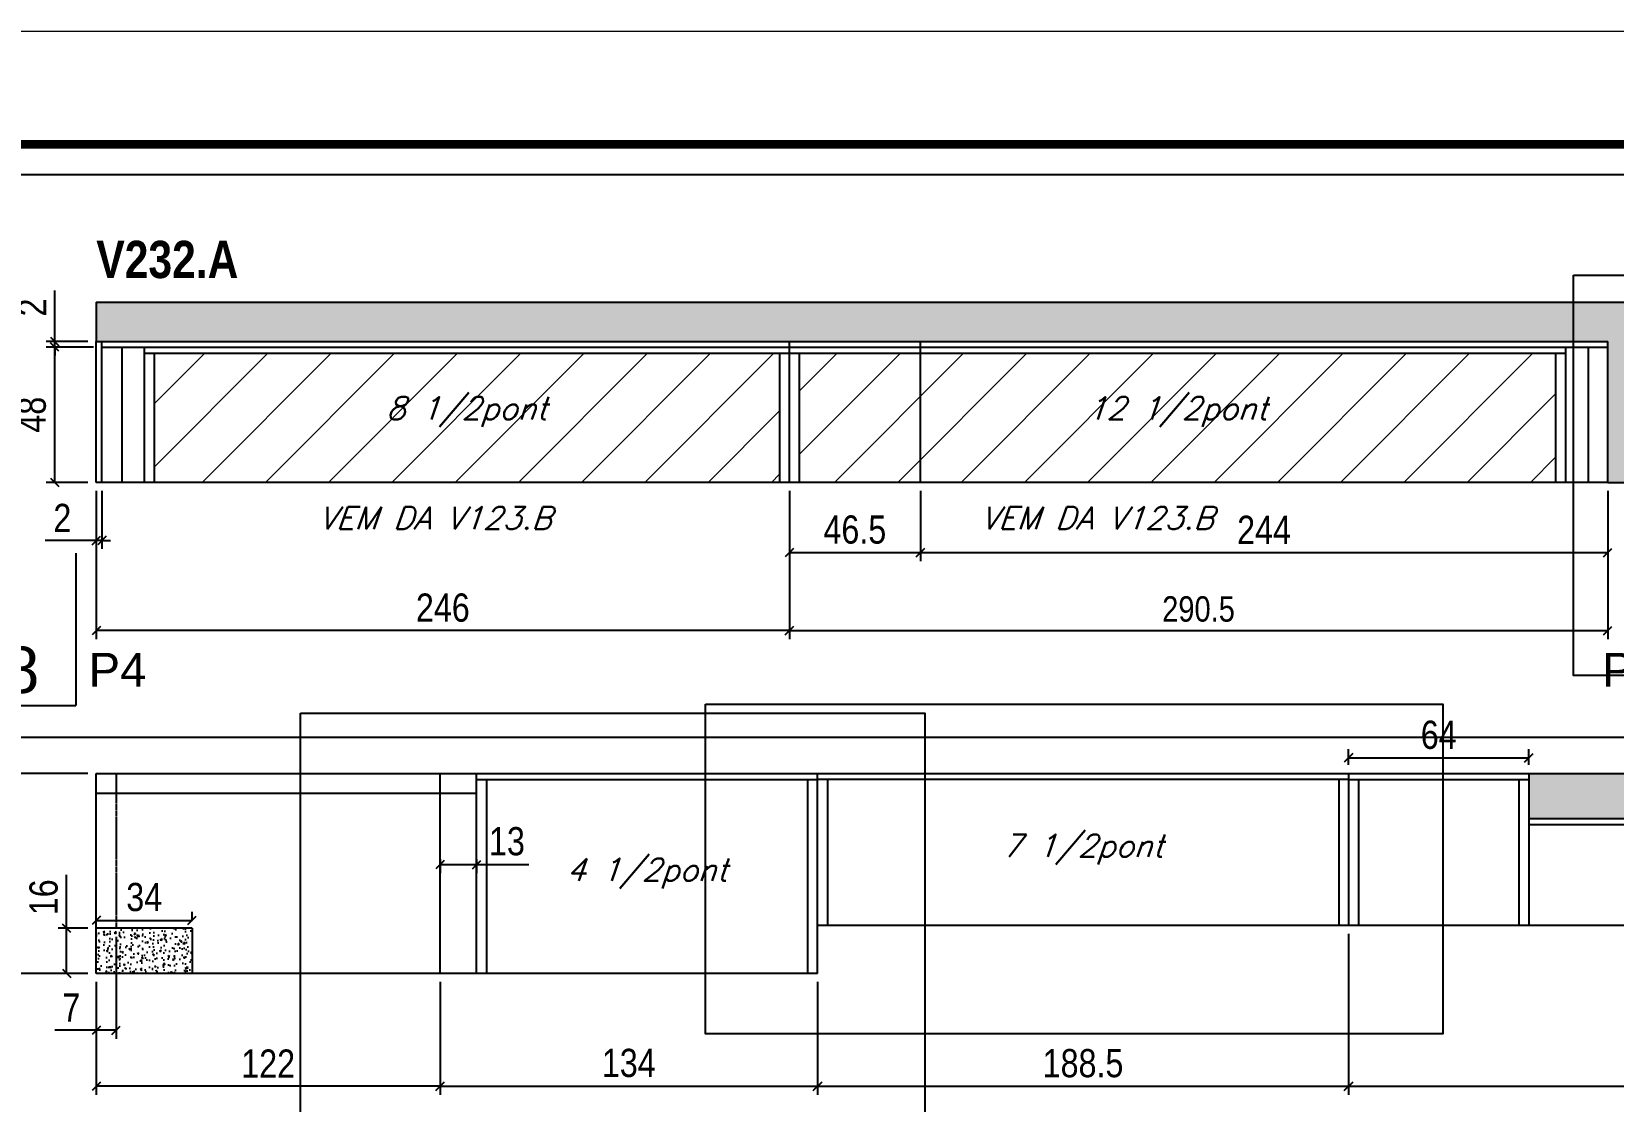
# Model space of a CAD drawing. Extents: x 2603 to 22413, y 1253 to 30260.
# Drawn here: x 6271 to 6832, y 18004 to 18383 of the extents above; entities that cross this region are included whole.
import ezdxf

# ---------------------------------------------------------------- set-up
doc = ezdxf.new("R2010")
doc.units = 0
doc.linetypes.add('DASHED', pattern=[0.75, 0.5, -0.25])
doc.linetypes.add('HIDDEN', pattern=[0.375, 0.25, -0.125])
for name, color, linetype in [('5', 5, 'Continuous'), ('COTA', 241, 'Continuous'), ('NOMENCLATURA', 7, 'Continuous'), ('Painéis', 200, 'Continuous'), ('SARR_2.2x7', 40, 'Continuous'), ('SARR_3.5x7', 81, 'Continuous'), ('texto', 7, 'Continuous')]:
    doc.layers.add(name, color=color, linetype=linetype)
for name, color, linetype, lineweight in [('Folhas', 255, 'Continuous', 9), ('Hachura', 251, 'Continuous', 9), ('SARRAFO DE PRESSAO', 251, 'DASHED', 9)]:
    doc.layers.add(name, color=color, linetype=linetype, lineweight=lineweight)
doc.styles.add('COTA TECNICA', font='techl___.ttf', dxfattribs={"height": 10})
doc.styles.add('COTA TECNICA-50', font='techl___.ttf', dxfattribs={"height": 9})
doc.styles.add('Romans', font='romans.shx')
doc.styles.get("Standard").update_dxf_attribs({"font": 'arial.ttf'})
doc.styles.add('TECNICA', font='techb___.ttf', dxfattribs={"height": 10})
doc.dimstyles.new('COTA PAINEL-50', dxfattribs={"dimtxt": 9, "dimasz": 3, "dimexe": 3, "dimexo": 3, "dimgap": 3, "dimtad": 1, "dimdec": 1, "dimzin": 12, "dimdsep": 46, "dimtxsty": 'COTA TECNICA-50', "dimblk1": 'OBLIQUE', "dimblk2": 'OBLIQUE', "dimsah": 1, "dimcen": 0.9, "dimclrd": 4, "dimclre": 4, "dimclrt": 240, "dimadec": 1, "dimazin": 3, "dimtfac": 1, "dimtdec": 1, "dimtmove": 0, "dimatfit": 3, "dimfxl": 1, "dimtolj": 1, "dimtzin": 12, "dimarcsym": 0})
doc.dimstyles.new('PAINEL', dxfattribs={"dimtxt": 10, "dimasz": 3, "dimexe": 3, "dimexo": 3, "dimgap": 3, "dimtad": 1, "dimdec": 1, "dimzin": 12, "dimdsep": 46, "dimtxsty": 'COTA TECNICA', "dimblk1": 'OBLIQUE', "dimblk2": 'OBLIQUE', "dimsah": 1, "dimcen": 0.9, "dimclrd": 4, "dimclre": 4, "dimclrt": 240, "dimadec": 1, "dimazin": 3, "dimtfac": 1, "dimtdec": 1, "dimtmove": 0, "dimatfit": 3, "dimfxl": 1, "dimtolj": 1, "dimtzin": 12, "dimarcsym": 0})
pattern_1 = [(50, (-126418.0314, -5509.1516), (5.46554007, -0.47817257), [0.5715, -6.2865]), (355, (-126418.0314, -5509.1516), (-1.05730264, 5.73170536), [0.4572, -5.02921753]), (100.4514447, (-126417.576, -5509.1915), (4.40823741, 5.25353256), [0.48570026, -5.34270734]), (46.1842, (-126418.0314, -5507.6276), (8.13237123, -1.26126984), [0.85725, -9.42975]), (96.6355576, (-126417.354, -5507.733), (7.122124, 7.42278374), [0.7285507, -8.01406824]), (351.184151, (-126418.031, -5507.628), (7.122124, 7.42278374), [0.685799, -7.54379196]), (21, (-126417.2694, -5508.0086), (4.54843174, -3.06795595), [0.5715, -6.2865]), (326, (-126417.2694, -5508.0086), (1.85406085, 5.52563898), [0.4572, -5.0292]), (71.451445, (-126416.8904, -5508.2643), (6.40249258, 2.45768307), [0.48570026, -5.34269813]), (37.5, (-126418.0314, -5509.1516), (0.092658098, 2.536651166), [0, -4.96824, 0, -5.1054, 0, -5.04825]), (7.5, (-126418.0314, -5509.1516), (2.004589875, 3.005417245), [0, -2.91084, 0, -4.85394, 0, -1.92405]), (327.5, (-126419.7307, -5509.1516), (4.067717855, -0.17186232), [0, -1.905, 0, -5.9436, 0, -7.8867]), (317.5, (-126420.4927, -5509.1516), (4.44387544, 0.76279473), [0, -2.4765, 0, -3.94716, 0, -5.6007])]

# ---------------------------------------------------------------- blocks, each defined once
blk = doc.blocks.new('9999999999')
at = {"layer": 'Folhas'}
blk.add_lwpolyline([(98138.98, 34190.21), (99623.98, 34190.21), (99623.98, 35240.21), (98138.98, 35240.21)], close=True, dxfattribs=at)
at = {"layer": 'Folhas', "color": 30, "const_width": 3}
blk.add_lwpolyline([(98213.98, 34230.21), (99583.98, 34230.21), (99583.98, 35200.21), (98213.98, 35200.21)], close=True, dxfattribs=at)
blk = doc.blocks.new('_Oblique')
at = {"color": 0, "linetype": 'ByBlock', "lineweight": -2}
blk.add_line((-0.5, -0.5), (0.5, 0.5), dxfattribs=at)
blk = doc.blocks.new('*D362')
at = {"layer": 'COTA', "color": 4, "linetype": 'ByBlock', "lineweight": -2, "transparency": 16777216}
for p, q in [((6293.91, 18046.17), (6293.91, 18006.12)), ((6415.91, 18046.17), (6415.91, 18006.12)), ((6415.91, 18009.12), (6293.91, 18009.12))]:
    blk.add_line(p, q, dxfattribs=at)
at = {"layer": 'Defpoints', "color": 0, "linetype": 'ByBlock', "transparency": 16777216}
for p in [(6293.91, 18049.17), (6415.91, 18049.17), (6293.91, 18009.12)]:
    blk.add_point(p, dxfattribs=at)
at = {"layer": 'COTA', "color": 4, "linetype": 'ByBlock', "lineweight": -2, "transparency": 16777216, "xscale": 3, "yscale": 3, "zscale": 3, "rotation": 180}
blk.add_blockref('_Oblique', (6293.91, 18009.12), dxfattribs=at)
at = {"layer": 'COTA', "color": 4, "linetype": 'ByBlock', "lineweight": -2, "transparency": 16777216, "xscale": 3, "yscale": 3, "zscale": 3}
blk.add_blockref('_Oblique', (6415.91, 18009.12), dxfattribs=at)
at = {"layer": 'COTA', "color": 240, "linetype": 'ByBlock', "transparency": 16777216, "insert": (6354.91, 18017.17), "char_height": 10, "attachment_point": 5, "style": 'COTA TECNICA'}
blk.add_mtext('\\A1;122', dxfattribs=at)
blk = doc.blocks.new('*D2054')
at = {"layer": 'COTA', "color": 4, "linetype": 'ByBlock', "lineweight": -2, "transparency": 16777216}
for p, q in [((6293.91, 18068.17), (6293.91, 18071)), ((6293.91, 18068), (6327.91, 18068)), ((6327.91, 18068.17), (6327.91, 18071))]:
    blk.add_line(p, q, dxfattribs=at)
at = {"layer": 'Defpoints', "color": 0, "linetype": 'ByBlock', "transparency": 16777216}
for p in [(6327.91, 18068), (6293.91, 18065.17), (6327.91, 18065.17)]:
    blk.add_point(p, dxfattribs=at)
at = {"layer": 'COTA', "color": 4, "linetype": 'ByBlock', "lineweight": -2, "transparency": 16777216, "xscale": 3, "yscale": 3, "zscale": 3, "rotation": 180}
blk.add_blockref('_Oblique', (6293.91, 18068), dxfattribs=at)
at = {"layer": 'COTA', "color": 4, "linetype": 'ByBlock', "lineweight": -2, "transparency": 16777216, "xscale": 3, "yscale": 3, "zscale": 3}
blk.add_blockref('_Oblique', (6327.91, 18068), dxfattribs=at)
at = {"layer": 'COTA', "color": 240, "linetype": 'ByBlock', "transparency": 16777216, "insert": (6310.91, 18076.22), "char_height": 10, "attachment_point": 5, "style": 'COTA TECNICA'}
blk.add_mtext('\\A1;34', dxfattribs=at)
blk = doc.blocks.new('*D2055')
at = {"layer": 'COTA', "color": 4, "linetype": 'ByBlock', "lineweight": -2, "transparency": 16777216}
for p, q in [((6283.36, 18065.17), (6283.36, 18084.19)), ((6290.91, 18065.17), (6280.36, 18065.17)), ((6283.36, 18049.17), (6283.36, 18065.17)), ((6290.91, 18049.17), (6280.36, 18049.17))]:
    blk.add_line(p, q, dxfattribs=at)
at = {"layer": 'Defpoints', "color": 0, "linetype": 'ByBlock', "transparency": 16777216}
for p in [(6283.36, 18065.17), (6293.91, 18065.17), (6293.91, 18049.17)]:
    blk.add_point(p, dxfattribs=at)
at = {"layer": 'COTA', "color": 4, "linetype": 'ByBlock', "lineweight": -2, "transparency": 16777216, "xscale": 3, "yscale": 3, "zscale": 3}
for p, rotation in [((6283.36, 18065.17), 90), ((6283.36, 18049.17), 270)]:
    blk.add_blockref('_Oblique', p, dxfattribs=dict(at, rotation=rotation))
at = {"layer": 'COTA', "color": 240, "linetype": 'ByBlock', "transparency": 16777216, "insert": (6275.25, 18076.18), "char_height": 10, "attachment_point": 5, "rotation": 90, "style": 'COTA TECNICA'}
blk.add_mtext('\\A1;16', dxfattribs=at)
blk = doc.blocks.new('*D2056')
at = {"layer": 'COTA', "color": 4, "linetype": 'ByBlock', "lineweight": -2, "transparency": 16777216}
for p, q in [((6415.91, 18046.17), (6415.91, 18006.12)), ((6549.91, 18046.17), (6549.91, 18006.12)), ((6415.91, 18009.12), (6549.91, 18009.12))]:
    blk.add_line(p, q, dxfattribs=at)
at = {"layer": 'Defpoints', "color": 0, "linetype": 'ByBlock', "transparency": 16777216}
for p in [(6415.91, 18049.17), (6549.91, 18049.17), (6549.91, 18009.12)]:
    blk.add_point(p, dxfattribs=at)
at = {"layer": 'COTA', "color": 4, "linetype": 'ByBlock', "lineweight": -2, "transparency": 16777216, "xscale": 3, "yscale": 3, "zscale": 3, "rotation": 180}
blk.add_blockref('_Oblique', (6415.91, 18009.12), dxfattribs=at)
at = {"layer": 'COTA', "color": 4, "linetype": 'ByBlock', "lineweight": -2, "transparency": 16777216, "xscale": 3, "yscale": 3, "zscale": 3}
blk.add_blockref('_Oblique', (6549.91, 18009.12), dxfattribs=at)
at = {"layer": 'COTA', "color": 240, "linetype": 'ByBlock', "transparency": 16777216, "insert": (6482.91, 18017.34), "char_height": 10, "attachment_point": 5, "style": 'COTA TECNICA'}
blk.add_mtext('\\A1;134', dxfattribs=at)
blk = doc.blocks.new('*D2057')
at = {"layer": 'COTA', "color": 4, "linetype": 'ByBlock', "lineweight": -2, "transparency": 16777216}
for p, q in [((6300.91, 18062.17), (6300.91, 18025.98)), ((6293.91, 18046.17), (6293.91, 18025.98)), ((6293.91, 18028.98), (6279.18, 18028.98)), ((6300.91, 18028.98), (6293.91, 18028.98))]:
    blk.add_line(p, q, dxfattribs=at)
at = {"layer": 'Defpoints', "color": 0, "linetype": 'ByBlock', "transparency": 16777216}
for p in [(6300.91, 18065.17), (6293.91, 18049.17), (6293.91, 18028.98)]:
    blk.add_point(p, dxfattribs=at)
at = {"layer": 'COTA', "color": 4, "linetype": 'ByBlock', "lineweight": -2, "transparency": 16777216, "xscale": 3, "yscale": 3, "zscale": 3, "rotation": 180}
blk.add_blockref('_Oblique', (6293.91, 18028.98), dxfattribs=at)
at = {"layer": 'COTA', "color": 4, "linetype": 'ByBlock', "lineweight": -2, "transparency": 16777216, "xscale": 3, "yscale": 3, "zscale": 3}
blk.add_blockref('_Oblique', (6300.91, 18028.98), dxfattribs=at)
at = {"layer": 'COTA', "color": 240, "linetype": 'ByBlock', "transparency": 16777216, "insert": (6285.04, 18037.05), "char_height": 10, "attachment_point": 5, "style": 'COTA TECNICA'}
blk.add_mtext('\\A1;7', dxfattribs=at)
blk = doc.blocks.new('*D2058')
at = {"layer": 'COTA', "color": 4, "linetype": 'ByBlock', "lineweight": -2, "transparency": 16777216}
for p, q in [((6738.41, 18063.17), (6738.41, 18006.12)), ((6549.91, 18046.17), (6549.91, 18006.12)), ((6549.91, 18009.12), (6738.41, 18009.12))]:
    blk.add_line(p, q, dxfattribs=at)
at = {"layer": 'Defpoints', "color": 0, "linetype": 'ByBlock', "transparency": 16777216}
for p in [(6738.41, 18066.17), (6549.91, 18049.17), (6738.41, 18009.12)]:
    blk.add_point(p, dxfattribs=at)
at = {"layer": 'COTA', "color": 4, "linetype": 'ByBlock', "lineweight": -2, "transparency": 16777216, "xscale": 3, "yscale": 3, "zscale": 3, "rotation": 180}
blk.add_blockref('_Oblique', (6549.91, 18009.12), dxfattribs=at)
at = {"layer": 'COTA', "color": 4, "linetype": 'ByBlock', "lineweight": -2, "transparency": 16777216, "xscale": 3, "yscale": 3, "zscale": 3}
blk.add_blockref('_Oblique', (6738.41, 18009.12), dxfattribs=at)
at = {"layer": 'COTA', "color": 240, "linetype": 'ByBlock', "transparency": 16777216, "insert": (6644.16, 18017.25), "char_height": 10, "attachment_point": 5, "style": 'COTA TECNICA'}
blk.add_mtext('\\A1;188.5', dxfattribs=at)
blk = doc.blocks.new('*D2059')
at = {"layer": 'COTA', "color": 4, "linetype": 'ByBlock', "lineweight": -2, "transparency": 16777216}
for p, q in [((6738.41, 18063.17), (6738.41, 18006.12)), ((6982.41, 18063.17), (6982.41, 18006.12)), ((6738.41, 18009.12), (6982.41, 18009.12))]:
    blk.add_line(p, q, dxfattribs=at)
at = {"layer": 'Defpoints', "color": 0, "linetype": 'ByBlock', "transparency": 16777216}
for p in [(6738.41, 18066.17), (6982.41, 18066.17), (6982.41, 18009.12)]:
    blk.add_point(p, dxfattribs=at)
at = {"layer": 'COTA', "color": 4, "linetype": 'ByBlock', "lineweight": -2, "transparency": 16777216, "xscale": 3, "yscale": 3, "zscale": 3, "rotation": 180}
blk.add_blockref('_Oblique', (6738.41, 18009.12), dxfattribs=at)
at = {"layer": 'COTA', "color": 4, "linetype": 'ByBlock', "lineweight": -2, "transparency": 16777216, "xscale": 3, "yscale": 3, "zscale": 3}
blk.add_blockref('_Oblique', (6982.41, 18009.12), dxfattribs=at)
at = {"layer": 'COTA', "color": 240, "linetype": 'ByBlock', "transparency": 16777216, "insert": (6860.41, 18017.19), "char_height": 10, "attachment_point": 5, "style": 'COTA TECNICA'}
blk.add_mtext('\\A1;244', dxfattribs=at)
blk = doc.blocks.new('*D2064')
at = {"layer": 'COTA', "color": 4, "linetype": 'ByBlock', "lineweight": -2, "transparency": 16777216}
for p, q in [((6738.41, 18123.17), (6738.41, 18128.7)), ((6738.41, 18125.7), (6802.41, 18125.7)), ((6802.41, 18123.17), (6802.41, 18128.7))]:
    blk.add_line(p, q, dxfattribs=at)
at = {"layer": 'Defpoints', "color": 0, "linetype": 'ByBlock', "transparency": 16777216}
for p in [(6802.41, 18125.7), (6738.41, 18120.17), (6802.41, 18120.17)]:
    blk.add_point(p, dxfattribs=at)
at = {"layer": 'COTA', "color": 4, "linetype": 'ByBlock', "lineweight": -2, "transparency": 16777216, "xscale": 3, "yscale": 3, "zscale": 3, "rotation": 180}
blk.add_blockref('_Oblique', (6738.41, 18125.7), dxfattribs=at)
at = {"layer": 'COTA', "color": 4, "linetype": 'ByBlock', "lineweight": -2, "transparency": 16777216, "xscale": 3, "yscale": 3, "zscale": 3}
blk.add_blockref('_Oblique', (6802.41, 18125.7), dxfattribs=at)
at = {"layer": 'COTA', "color": 240, "linetype": 'ByBlock', "transparency": 16777216, "insert": (6770.41, 18133.8), "char_height": 10, "attachment_point": 5, "style": 'COTA TECNICA'}
blk.add_mtext('\\A1;64', dxfattribs=at)
blk = doc.blocks.new('*D2166')
at = {"layer": 'COTA', "color": 4, "linetype": 'ByBlock', "lineweight": -2, "transparency": 16777216}
for p, q in [((6415.91, 18089.67), (6415.91, 18084.8)), ((6415.91, 18087.8), (6428.91, 18087.8)), ((6428.91, 18089.67), (6428.91, 18084.8)), ((6428.91, 18087.8), (6447.42, 18087.8))]:
    blk.add_line(p, q, dxfattribs=at)
at = {"layer": 'Defpoints', "color": 0, "linetype": 'ByBlock', "transparency": 16777216}
for p in [(6415.91, 18092.67), (6428.91, 18092.67), (6428.91, 18087.8)]:
    blk.add_point(p, dxfattribs=at)
at = {"layer": 'COTA', "color": 4, "linetype": 'ByBlock', "lineweight": -2, "transparency": 16777216, "xscale": 3, "yscale": 3, "zscale": 3, "rotation": 180}
blk.add_blockref('_Oblique', (6415.91, 18087.8), dxfattribs=at)
at = {"layer": 'COTA', "color": 4, "linetype": 'ByBlock', "lineweight": -2, "transparency": 16777216, "xscale": 3, "yscale": 3, "zscale": 3}
blk.add_blockref('_Oblique', (6428.91, 18087.8), dxfattribs=at)
at = {"layer": 'COTA', "color": 240, "linetype": 'ByBlock', "transparency": 16777216, "insert": (6439.67, 18096.02), "char_height": 10, "attachment_point": 5, "style": 'COTA TECNICA'}
blk.add_mtext('\\A1;13', dxfattribs=at)
blk = doc.blocks.new('*D380')
at = {"layer": 'COTA', "color": 4, "linetype": 'ByBlock', "lineweight": -2, "transparency": 16777216}
for p, q in [((6539.91, 18220.46), (6539.91, 18167.84)), ((6830.41, 18220.46), (6830.41, 18167.84)), ((6539.91, 18170.84), (6830.41, 18170.84))]:
    blk.add_line(p, q, dxfattribs=at)
at = {"layer": 'Defpoints', "color": 0, "linetype": 'ByBlock', "transparency": 16777216}
for p in [(6539.91, 18223.46), (6830.41, 18223.46), (6830.41, 18170.84)]:
    blk.add_point(p, dxfattribs=at)
at = {"layer": 'COTA', "color": 4, "linetype": 'ByBlock', "lineweight": -2, "transparency": 16777216, "xscale": 3, "yscale": 3, "zscale": 3, "rotation": 180}
blk.add_blockref('_Oblique', (6539.91, 18170.84), dxfattribs=at)
at = {"layer": 'COTA', "color": 4, "linetype": 'ByBlock', "lineweight": -2, "transparency": 16777216, "xscale": 3, "yscale": 3, "zscale": 3}
blk.add_blockref('_Oblique', (6830.41, 18170.84), dxfattribs=at)
at = {"layer": 'COTA', "color": 240, "linetype": 'ByBlock', "transparency": 16777216, "insert": (6685.16, 18178.46), "char_height": 9, "attachment_point": 5, "style": 'COTA TECNICA-50'}
blk.add_mtext('\\A1;290.5', dxfattribs=at)
blk = doc.blocks.new('*D2167')
at = {"layer": 'COTA', "color": 4, "linetype": 'ByBlock', "lineweight": -2, "transparency": 16777216}
for p, q in [((6293.91, 18220.46), (6293.91, 18167.84)), ((6539.91, 18220.46), (6539.91, 18167.84)), ((6539.91, 18170.84), (6293.91, 18170.84))]:
    blk.add_line(p, q, dxfattribs=at)
at = {"layer": 'Defpoints', "color": 0, "linetype": 'ByBlock', "transparency": 16777216}
for p in [(6293.91, 18223.46), (6539.91, 18223.46), (6293.91, 18170.84)]:
    blk.add_point(p, dxfattribs=at)
at = {"layer": 'COTA', "color": 4, "linetype": 'ByBlock', "lineweight": -2, "transparency": 16777216, "xscale": 3, "yscale": 3, "zscale": 3, "rotation": 180}
blk.add_blockref('_Oblique', (6293.91, 18170.84), dxfattribs=at)
at = {"layer": 'COTA', "color": 4, "linetype": 'ByBlock', "lineweight": -2, "transparency": 16777216, "xscale": 3, "yscale": 3, "zscale": 3}
blk.add_blockref('_Oblique', (6539.91, 18170.84), dxfattribs=at)
at = {"layer": 'COTA', "color": 240, "linetype": 'ByBlock', "transparency": 16777216, "insert": (6416.91, 18178.94), "char_height": 10, "attachment_point": 5, "style": 'COTA TECNICA'}
blk.add_mtext('\\A1;246', dxfattribs=at)
blk = doc.blocks.new('*D2168')
at = {"layer": 'COTA', "color": 4, "linetype": 'ByBlock', "lineweight": -2, "transparency": 16777216}
for p, q in [((6293.91, 18220.46), (6293.91, 18199.83)), ((6295.91, 18220.46), (6295.91, 18199.83)), ((6293.91, 18202.83), (6275.8, 18202.83)), ((6295.91, 18202.83), (6293.91, 18202.83)), ((6295.91, 18202.83), (6298.91, 18202.83))]:
    blk.add_line(p, q, dxfattribs=at)
at = {"layer": 'Defpoints', "color": 0, "linetype": 'ByBlock', "transparency": 16777216}
for p in [(6293.91, 18223.46), (6295.91, 18223.46), (6293.91, 18202.83)]:
    blk.add_point(p, dxfattribs=at)
at = {"layer": 'COTA', "color": 4, "linetype": 'ByBlock', "lineweight": -2, "transparency": 16777216, "xscale": 3, "yscale": 3, "zscale": 3}
blk.add_blockref('_Oblique', (6293.91, 18202.83), dxfattribs=at)
at = {"layer": 'COTA', "color": 4, "linetype": 'ByBlock', "lineweight": -2, "transparency": 16777216, "xscale": 3, "yscale": 3, "zscale": 3, "rotation": 180}
blk.add_blockref('_Oblique', (6295.91, 18202.83), dxfattribs=at)
at = {"layer": 'COTA', "color": 240, "linetype": 'ByBlock', "transparency": 16777216, "insert": (6281.85, 18210.83), "char_height": 10, "attachment_point": 5, "style": 'COTA TECNICA'}
blk.add_mtext('\\A1;2', dxfattribs=at)
blk = doc.blocks.new('*D2169')
at = {"layer": 'COTA', "color": 4, "linetype": 'ByBlock', "lineweight": -2, "transparency": 16777216}
for p, q in [((6539.91, 18220.46), (6539.91, 18195.53)), ((6586.41, 18220.46), (6586.41, 18195.53)), ((6539.91, 18198.53), (6586.41, 18198.53))]:
    blk.add_line(p, q, dxfattribs=at)
at = {"layer": 'Defpoints', "color": 0, "linetype": 'ByBlock', "transparency": 16777216}
for p in [(6539.91, 18223.46), (6586.41, 18223.46), (6586.41, 18198.53)]:
    blk.add_point(p, dxfattribs=at)
at = {"layer": 'COTA', "color": 4, "linetype": 'ByBlock', "lineweight": -2, "transparency": 16777216, "xscale": 3, "yscale": 3, "zscale": 3, "rotation": 180}
blk.add_blockref('_Oblique', (6539.91, 18198.53), dxfattribs=at)
at = {"layer": 'COTA', "color": 4, "linetype": 'ByBlock', "lineweight": -2, "transparency": 16777216, "xscale": 3, "yscale": 3, "zscale": 3}
blk.add_blockref('_Oblique', (6586.41, 18198.53), dxfattribs=at)
at = {"layer": 'COTA', "color": 240, "linetype": 'ByBlock', "transparency": 16777216, "insert": (6563.16, 18206.64), "char_height": 10, "attachment_point": 5, "style": 'COTA TECNICA'}
blk.add_mtext('\\A1;46.5', dxfattribs=at)
blk = doc.blocks.new('*D2170')
at = {"layer": 'COTA', "color": 4, "linetype": 'ByBlock', "lineweight": -2, "transparency": 16777216}
for p, q in [((6586.41, 18220.46), (6586.41, 18195.53)), ((6830.41, 18220.46), (6830.41, 18195.53)), ((6586.41, 18198.53), (6830.41, 18198.53))]:
    blk.add_line(p, q, dxfattribs=at)
at = {"layer": 'Defpoints', "color": 0, "linetype": 'ByBlock', "transparency": 16777216}
for p in [(6586.41, 18223.46), (6830.41, 18223.46), (6830.41, 18198.53)]:
    blk.add_point(p, dxfattribs=at)
at = {"layer": 'COTA', "color": 4, "linetype": 'ByBlock', "lineweight": -2, "transparency": 16777216, "xscale": 3, "yscale": 3, "zscale": 3, "rotation": 180}
blk.add_blockref('_Oblique', (6586.41, 18198.53), dxfattribs=at)
at = {"layer": 'COTA', "color": 4, "linetype": 'ByBlock', "lineweight": -2, "transparency": 16777216, "xscale": 3, "yscale": 3, "zscale": 3}
blk.add_blockref('_Oblique', (6830.41, 18198.53), dxfattribs=at)
at = {"layer": 'COTA', "color": 240, "linetype": 'ByBlock', "transparency": 16777216, "insert": (6708.41, 18206.61), "char_height": 10, "attachment_point": 5, "style": 'COTA TECNICA'}
blk.add_mtext('\\A1;244', dxfattribs=at)
blk = doc.blocks.new('*D2176')
at = {"layer": 'COTA', "color": 4, "linetype": 'ByBlock', "lineweight": -2, "transparency": 16777216}
for p, q in [((6290.91, 18120.17), (6249.99, 18120.17)), ((6252.99, 18049.17), (6252.99, 18120.17)), ((6290.91, 18049.17), (6249.99, 18049.17))]:
    blk.add_line(p, q, dxfattribs=at)
at = {"layer": 'Defpoints', "color": 0, "linetype": 'ByBlock', "transparency": 16777216}
for p in [(6252.99, 18120.17), (6293.91, 18120.17), (6293.91, 18049.17)]:
    blk.add_point(p, dxfattribs=at)
at = {"layer": 'COTA', "color": 4, "linetype": 'ByBlock', "lineweight": -2, "transparency": 16777216, "xscale": 3, "yscale": 3, "zscale": 3}
for p, rotation in [((6252.99, 18120.17), 90), ((6252.99, 18049.17), 270)]:
    blk.add_blockref('_Oblique', p, dxfattribs=dict(at, rotation=rotation))
at = {"layer": 'COTA', "color": 240, "linetype": 'ByBlock', "transparency": 16777216, "insert": (6244.91, 18084.67), "char_height": 10, "attachment_point": 5, "rotation": 90, "style": 'COTA TECNICA'}
blk.add_mtext('\\A1;71', dxfattribs=at)
blk = doc.blocks.new('*D1539')
at = {"layer": 'COTA', "color": 4, "linetype": 'ByBlock', "lineweight": -2, "transparency": 16777216}
for p, q in [((6292.91, 18271.46), (6276.14, 18271.46)), ((6279.14, 18223.46), (6279.14, 18271.46)), ((6290.91, 18223.46), (6276.14, 18223.46))]:
    blk.add_line(p, q, dxfattribs=at)
at = {"layer": 'Defpoints', "color": 0, "linetype": 'ByBlock', "transparency": 16777216}
for p in [(6279.14, 18271.46), (6295.91, 18271.46), (6293.91, 18223.46)]:
    blk.add_point(p, dxfattribs=at)
at = {"layer": 'COTA', "color": 4, "linetype": 'ByBlock', "lineweight": -2, "transparency": 16777216, "xscale": 3, "yscale": 3, "zscale": 3}
for p, rotation in [((6279.14, 18271.46), 90), ((6279.14, 18223.46), 270)]:
    blk.add_blockref('_Oblique', p, dxfattribs=dict(at, rotation=rotation))
at = {"layer": 'COTA', "color": 240, "linetype": 'ByBlock', "transparency": 16777216, "insert": (6271.05, 18247.46), "char_height": 10, "attachment_point": 5, "rotation": 90, "style": 'COTA TECNICA'}
blk.add_mtext('\\A1;48', dxfattribs=at)
blk = doc.blocks.new('*D1540')
at = {"layer": 'COTA', "color": 4, "linetype": 'ByBlock', "lineweight": -2, "transparency": 16777216}
for p, q in [((6279.14, 18273.46), (6279.14, 18291.58)), ((6290.91, 18273.46), (6276.14, 18273.46)), ((6292.91, 18271.46), (6276.14, 18271.46)), ((6279.14, 18271.46), (6279.14, 18273.46)), ((6279.14, 18271.46), (6279.14, 18268.46))]:
    blk.add_line(p, q, dxfattribs=at)
at = {"layer": 'Defpoints', "color": 0, "linetype": 'ByBlock', "transparency": 16777216}
for p in [(6279.14, 18273.46), (6293.91, 18273.46), (6295.91, 18271.46)]:
    blk.add_point(p, dxfattribs=at)
at = {"layer": 'COTA', "color": 4, "linetype": 'ByBlock', "lineweight": -2, "transparency": 16777216, "xscale": 3, "yscale": 3, "zscale": 3}
for p, rotation in [((6279.14, 18273.46), 270), ((6279.14, 18271.46), 90)]:
    blk.add_blockref('_Oblique', p, dxfattribs=dict(at, rotation=rotation))
at = {"layer": 'COTA', "color": 240, "linetype": 'ByBlock', "transparency": 16777216, "insert": (6271.14, 18285.52), "char_height": 10, "attachment_point": 5, "rotation": 90, "style": 'COTA TECNICA'}
blk.add_mtext('\\A1;2', dxfattribs=at)
blk = doc.blocks.new('*D1500')
at = {"layer": 'COTA', "color": 4, "linetype": 'ByBlock', "lineweight": -2, "transparency": 16777216}
for p, q in [((6292.91, 18271.46), (6276.14, 18271.46)), ((6279.14, 18223.46), (6279.14, 18271.46)), ((6290.91, 18223.46), (6276.14, 18223.46))]:
    blk.add_line(p, q, dxfattribs=at)
at = {"layer": 'Defpoints', "color": 0, "linetype": 'ByBlock', "transparency": 16777216}
for p in [(6279.14, 18271.46), (6295.91, 18271.46), (6293.91, 18223.46)]:
    blk.add_point(p, dxfattribs=at)
at = {"layer": 'COTA', "color": 4, "linetype": 'ByBlock', "lineweight": -2, "transparency": 16777216, "xscale": 3, "yscale": 3, "zscale": 3}
for p, rotation in [((6279.14, 18271.46), 90), ((6279.14, 18223.46), 270)]:
    blk.add_blockref('_Oblique', p, dxfattribs=dict(at, rotation=rotation))
at = {"layer": 'COTA', "color": 240, "linetype": 'ByBlock', "transparency": 16777216, "insert": (6271.05, 18247.46), "char_height": 10, "attachment_point": 5, "rotation": 90, "style": 'COTA TECNICA'}
blk.add_mtext('\\A1;48', dxfattribs=at)
blk = doc.blocks.new('*D1501')
at = {"layer": 'COTA', "color": 4, "linetype": 'ByBlock', "lineweight": -2, "transparency": 16777216}
for p, q in [((6279.14, 18273.46), (6279.14, 18291.58)), ((6290.91, 18273.46), (6276.14, 18273.46)), ((6292.91, 18271.46), (6276.14, 18271.46)), ((6279.14, 18271.46), (6279.14, 18273.46)), ((6279.14, 18271.46), (6279.14, 18268.46))]:
    blk.add_line(p, q, dxfattribs=at)
at = {"layer": 'Defpoints', "color": 0, "linetype": 'ByBlock', "transparency": 16777216}
for p in [(6279.14, 18273.46), (6293.91, 18273.46), (6295.91, 18271.46)]:
    blk.add_point(p, dxfattribs=at)
at = {"layer": 'COTA', "color": 4, "linetype": 'ByBlock', "lineweight": -2, "transparency": 16777216, "xscale": 3, "yscale": 3, "zscale": 3}
for p, rotation in [((6279.14, 18273.46), 270), ((6279.14, 18271.46), 90)]:
    blk.add_blockref('_Oblique', p, dxfattribs=dict(at, rotation=rotation))
at = {"layer": 'COTA', "color": 240, "linetype": 'ByBlock', "transparency": 16777216, "insert": (6271.14, 18285.52), "char_height": 10, "attachment_point": 5, "rotation": 90, "style": 'COTA TECNICA'}
blk.add_mtext('\\A1;2', dxfattribs=at)

msp = doc.modelspace()

# ---------------------------------------------------------------- hatches: boundary and pattern name
at = {"layer": 'COTA', "linetype": 'ByBlock'}
h = msp.add_hatch(dxfattribs=at)
h.set_pattern_fill('AR-CONC', color=256, scale=0.03)
h.set_pattern_definition([(50, (-126418.0314, -5339.539), (5.46554007, -0.47817257), [0.5715, -6.2865]), (355, (-126418.0314, -5339.539), (-1.05730264, 5.73170536), [0.4572, -5.02921753]), (100.4514447, (-126417.576, -5339.579), (4.40823741, 5.25353256), [0.48570026, -5.34270734]), (46.1842, (-126418.0314, -5338.015), (8.13237123, -1.26126984), [0.85725, -9.42975]), (96.6355576, (-126417.354, -5338.12), (7.122124, 7.42278374), [0.7285507, -8.01406824]), (351.184151, (-126418.031, -5338.015), (7.122124, 7.42278374), [0.685799, -7.54379196]), (21, (-126417.2694, -5338.396), (4.54843174, -3.06795595), [0.5715, -6.2865]), (326, (-126417.2694, -5338.396), (1.85406085, 5.52563898), [0.4572, -5.0292]), (71.451445, (-126416.8904, -5338.6517), (6.40249258, 2.45768307), [0.48570026, -5.34269813]), (37.5, (-126418.0314, -5339.539), (0.092658098, 2.536651166), [0, -4.96824, 0, -5.1054, 0, -5.04825]), (7.5, (-126418.0314, -5339.539), (2.004589875, 3.005417245), [0, -2.91084, 0, -4.85394, 0, -1.92405]), (327.5, (-126419.7307, -5339.539), (4.067717855, -0.17186232), [0, -1.905, 0, -5.9436, 0, -7.8867]), (317.5, (-126420.4927, -5339.539), (4.44387544, 0.76279473), [0, -2.4765, 0, -3.94716, 0, -5.6007])])
h.paths.add_polyline_path([(6860.41, 18273.46), (7079.41, 18273.46), (7079.41, 18287.46), (6293.91, 18287.46), (6293.91, 18273.46), (6830.41, 18273.46), (6830.41, 18223.46), (6860.41, 18223.46)])
h = msp.add_hatch(dxfattribs=at)
h.set_pattern_fill('AR-CONC', color=256, scale=0.03)
h.set_pattern_definition(pattern_1)
h.paths.add_polyline_path([(6982.41, 18104.17), (6982.41, 18120.17), (6802.41, 18120.17), (6802.41, 18104.17)])
h = msp.add_hatch(dxfattribs=at)
h.set_pattern_fill('AR-CONC', color=256, scale=0.03)
h.set_pattern_definition(pattern_1)
h.paths.add_polyline_path([(6293.91, 18065.17), (6293.91, 18049.17), (6327.91, 18049.17), (6327.91, 18065.17)])
at = {"layer": 'Hachura', "linetype": 'ByBlock'}
h = msp.add_hatch(dxfattribs=at)
h.set_pattern_fill('ANSI31', color=256, scale=5)
h.set_pattern_definition([(45, (-126418.031, -5371.03), (-11.2253202, 11.2253202), [])])
h.paths.add_polyline_path([(6314.41, 18269.26), (6314.41, 18223.46), (6536.41, 18223.46), (6536.41, 18269.26)])
h.paths.add_polyline_path([(6586.41, 18269.26), (6543.41, 18269.26), (6543.41, 18223.46), (6586.41, 18223.46)])
h.paths.add_polyline_path([(6586.41, 18223.46), (6811.91, 18223.46), (6811.91, 18269.26), (6586.41, 18269.26)])

# ---------------------------------------------------------------- linework, layer by layer
at = {"layer": 'COTA', "linetype": 'ByBlock'}
for p, q in [((6293.91, 18287.46), (6293.91, 18273.46)), ((6293.91, 18287.46), (7079.41, 18287.46)), ((6830.41, 18223.46), (6860.41, 18223.46)), ((6428.91, 18049.17), (6428.91, 18120.17)), ((6802.41, 18120.17), (6982.41, 18120.17)), ((6802.41, 18104.17), (6802.41, 18066.17)), ((6293.91, 18049.17), (6293.91, 18065.17)), ((6327.91, 18049.17), (6293.91, 18049.17))]:
    msp.add_line(p, q, dxfattribs=at)
at = {"layer": 'COTA'}
for points in [[(6254.29, 18332.75), (6845.64, 18332.75), (6845.64, 18132.93), (6254.29, 18132.93)], [(6818.31, 18297), (7150.69, 18297), (7150.69, 18154.93), (6818.31, 18154.93)], [(6366.41, 18141.5), (6587.96, 18141.5), (6587.96, 17961.78), (6366.41, 17961.78)], [(6510.17, 18144.71), (6771.87, 18144.71), (6771.87, 18027.69), (6510.17, 18027.69)]]:
    msp.add_lwpolyline(points, close=True, dxfattribs=at)
at = {"layer": 'NOMENCLATURA', "linetype": 'Continuous'}
for p in [(6286.61, 18198.37), (6237.53, 18144.25)]:
    msp.add_line(p, (6286.61, 18144.25), dxfattribs=at)
at = {"layer": 'Painéis', "linetype": 'Continuous'}
for p, q in [((6293.91, 18223.46), (6293.91, 18273.46)), ((6293.91, 18273.46), (6830.41, 18273.46)), ((6295.91, 18223.46), (6295.91, 18273.46)), ((6295.91, 18271.46), (6830.41, 18271.46)), ((6539.91, 18223.46), (6539.91, 18273.46)), ((6586.41, 18223.46), (6586.41, 18273.46)), ((6830.41, 18223.46), (6830.41, 18273.46)), ((6830.41, 18223.46), (6293.91, 18223.46)), ((6293.91, 18065.17), (6293.91, 18120.17)), ((6293.91, 18120.17), (6802.41, 18120.17)), ((6415.91, 18049.17), (6415.91, 18120.17)), ((6549.91, 18049.17), (6549.91, 18120.17)), ((6738.41, 18120.17), (6738.41, 18066.17)), ((6802.41, 18120.17), (6802.41, 18104.17)), ((6802.41, 18104.17), (6982.41, 18104.17)), ((6327.91, 18065.17), (6293.91, 18065.17)), ((6327.91, 18065.17), (6327.91, 18049.17)), ((6982.41, 18066.17), (6549.91, 18066.17)), ((6549.91, 18049.17), (6327.91, 18049.17))]:
    msp.add_line(p, q, dxfattribs=at)
at = {"layer": 'SARR_2.2x7', "linetype": 'Continuous'}
for p, q in [((6302.91, 18271.46), (6302.91, 18223.46)), ((6823.41, 18271.46), (6823.41, 18223.46)), ((6310.91, 18269.26), (6539.91, 18269.26)), ((6539.91, 18269.26), (6815.41, 18269.26)), ((6293.91, 18113.17), (6415.91, 18113.17)), ((6415.91, 18113.17), (6428.91, 18113.17)), ((6428.91, 18117.97), (6549.91, 18117.97)), ((6738.41, 18117.97), (6549.91, 18117.97)), ((6738.41, 18117.97), (6802.41, 18117.97)), ((6802.41, 18101.97), (6927.41, 18101.97))]:
    msp.add_line(p, q, dxfattribs=at)
at = {"layer": 'SARR_2.2x7', "linetype": 'HIDDEN'}
msp.add_line((6300.91, 18120.17), (6300.91, 18065.17), dxfattribs=at)
at = {"layer": 'SARR_3.5x7'}
for p, q in [((6310.91, 18271.46), (6310.91, 18223.46)), ((6815.41, 18271.46), (6815.41, 18223.46)), ((6314.41, 18269.26), (6314.41, 18223.46)), ((6536.41, 18269.26), (6536.41, 18223.46)), ((6543.41, 18269.26), (6543.41, 18223.46)), ((6811.91, 18269.26), (6811.91, 18223.46)), ((6432.41, 18117.97), (6432.41, 18049.17)), ((6546.41, 18117.97), (6546.41, 18049.17)), ((6553.41, 18117.97), (6553.41, 18066.17)), ((6734.91, 18117.97), (6734.91, 18066.17)), ((6741.91, 18117.97), (6741.91, 18066.17)), ((6798.91, 18117.97), (6798.91, 18066.17))]:
    msp.add_line(p, q, dxfattribs=at)

# ---------------------------------------------------------------- block references
at = {"layer": 'SARRAFO DE PRESSAO', "color": 6, "linetype": 'ByBlock'}
msp.add_blockref('9999999999', (-92366.01, -16856.78), dxfattribs=at)

# ---------------------------------------------------------------- texts
at = {"layer": '5', "linetype": 'Continuous'}
for s, p in [('P4', (6291.17, 18150.94)), ('P11', (6828.36, 18150.94))]:
    msp.add_text(s, height=12, rotation=360, dxfattribs=at).set_placement(p)
at = {"layer": 'NOMENCLATURA', "style": 'TECNICA'}
msp.add_text('V232.A', height=13.2, dxfattribs=at).set_placement((6293.91, 18295.98))
at = {"layer": 'NOMENCLATURA', "linetype": 'Continuous'}
msp.add_text('M8', height=16.5, dxfattribs=at).set_placement((6241.66, 18148.67))
at = {"layer": 'texto', "color": 2, "char_height": 8, "attachment_point": 5, "style": 'Romans'}
for s, insert in [('{\\Q19;\\C256;8 1/2pont}', (6425.41, 18248.46)), ('{\\Q19;\\C256;12 1/2pont}', (6677.66, 18248.46)), ('{\\Q19;\\C256;VEM DA V123.B}', (6414.16, 18210.8)), ('{\\Q19;\\C256;VEM DA V123.B}', (6649.17, 18210.8)), ('{\\Q19;\\C256;7 1/2pont}', (6644.16, 18093.17)), ('{\\Q19;\\C256;4 1/2pont}', (6489.41, 18084.67))]:
    msp.add_mtext(s, dxfattribs=dict(at, insert=insert))

# ---------------------------------------------------------------- dimensions: what is measured, and where the dimension line sits
at = {"layer": 'COTA', "linetype": 'ByBlock'}
for base, p1, p2, angle, picture, middle in [((6279.14, 18273.46), (6295.91, 18271.46), (6293.91, 18273.46), 90, '*D1540', (6271.14, 18285.52)), ((6279.14, 18273.46), (6295.91, 18271.46), (6293.91, 18273.46), 90, '*D1501', (6271.14, 18285.52)), ((6279.14, 18271.46), (6293.91, 18223.46), (6295.91, 18271.46), 90, '*D1539', (6271.05, 18247.46)), ((6279.14, 18271.46), (6293.91, 18223.46), (6295.91, 18271.46), 90, '*D1500', (6271.05, 18247.46)), ((6293.91, 18170.84), (6539.91, 18223.46), (6293.91, 18223.46), 180, '*D2167', (6416.91, 18178.94)), ((6252.99, 18120.17), (6293.91, 18049.17), (6293.91, 18120.17), 90, '*D2176', (6244.91, 18084.67)), ((6283.36, 18065.17), (6293.91, 18049.17), (6293.91, 18065.17), 90, '*D2055', (6275.25, 18076.18)), ((6293.91, 18009.12), (6415.91, 18049.17), (6293.91, 18049.17), 180, '*D362', (6354.91, 18017.17))]:
    dim = msp.add_linear_dim(base=base, p1=p1, p2=p2, angle=angle, dimstyle='PAINEL', dxfattribs=at)
    dim.commit()
    dim.dimension.update_dxf_attribs({"geometry": picture, "text_midpoint": middle})
for base, p1, p2, picture, middle in [((6293.91, 18202.83), (6295.91, 18223.46), (6293.91, 18223.46), '*D2168', (6281.85, 18210.83)), ((6586.41, 18198.53), (6539.91, 18223.46), (6586.41, 18223.46), '*D2169', (6563.16, 18206.64)), ((6802.41, 18125.7), (6738.41, 18120.17), (6802.41, 18120.17), '*D2064', (6770.41, 18133.8)), ((6428.91, 18087.8), (6415.91, 18092.67), (6428.91, 18092.67), '*D2166', (6439.67, 18096.02)), ((6327.91, 18068), (6293.91, 18065.17), (6327.91, 18065.17), '*D2054', (6310.91, 18076.22)), ((6293.91, 18028.98), (6300.91, 18065.17), (6293.91, 18049.17), '*D2057', (6285.04, 18037.05)), ((6738.41, 18009.12), (6549.91, 18049.17), (6738.41, 18066.17), '*D2058', (6644.16, 18017.25)), ((6549.91, 18009.12), (6415.91, 18049.17), (6549.91, 18049.17), '*D2056', (6482.91, 18017.34))]:
    dim = msp.add_linear_dim(base=base, p1=p1, p2=p2, dimstyle='PAINEL', dxfattribs=at)
    dim.commit()
    dim.dimension.update_dxf_attribs({"geometry": picture, "text_midpoint": middle})
dim = msp.add_linear_dim(base=(6830.41, 18170.84), p1=(6539.91, 18223.46), p2=(6830.41, 18223.46), angle=180, dimstyle='COTA PAINEL-50', override={"dimarcsym": 1}, dxfattribs=at)
dim.commit()
dim.dimension.update_dxf_attribs({"geometry": '*D380', "text_midpoint": (6685.16, 18178.46)})
for base, p1, p2, picture, middle in [((6830.41, 18198.53), (6586.41, 18223.46), (6830.41, 18223.46), '*D2170', (6708.41, 18206.61)), ((6982.41, 18009.12), (6738.41, 18066.17), (6982.41, 18066.17), '*D2059', (6860.41, 18017.19))]:
    dim = msp.add_linear_dim(base=base, p1=p1, p2=p2, dimstyle='PAINEL', override={"dimtmove": 1}, dxfattribs=at)
    dim.commit()
    dim.dimension.update_dxf_attribs({"geometry": picture, "text_midpoint": middle})

doc.saveas('drawing.dxf')
